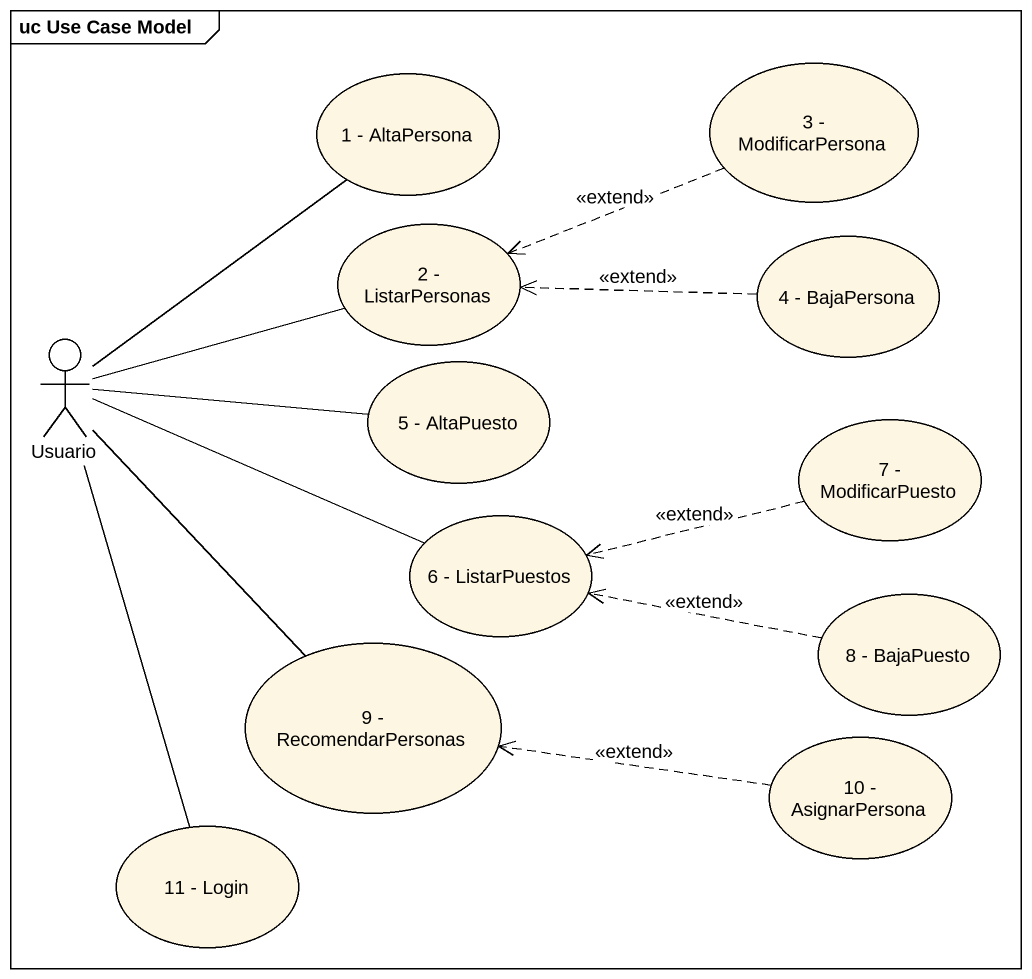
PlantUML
@startuml
mainframe uc Use Case Model
usecase "1 - AltaPersona" as u1_AltaPersona
usecase "3 - ModificarPersona" as u3_ModificarPersona
usecase "2 - ListarPersonas" as u2_ListarPersonas
usecase "4 - BajaPersona" as u4_BajaPersona
actor Usuario
usecase "5 - AltaPuesto" as u5_AltaPuesto
usecase "7 - ModificarPuesto" as u7_ModificarPuesto
usecase "6 - ListarPuestos" as u6_ListarPuestos
usecase "8 - BajaPuesto" as u8_BajaPuesto
usecase "9 - RecomendarPersonas" as u9_RecomendarPersonas
usecase "10 - AsignarPersona" as u10_AsignarPersona
usecase "11 - Login" as u11_Login
u3_ModificarPersona .left.> u2_ListarPersonas : <<extend>>
u4_BajaPersona .left.> u2_ListarPersonas : <<extend>>
Usuario -up- u1_AltaPersona
Usuario -right- u2_ListarPersonas
Usuario -right- u5_AltaPuesto
Usuario -right- u6_ListarPuestos
Usuario -- u9_RecomendarPersonas
Usuario -- u11_Login
u7_ModificarPuesto .left.> u6_ListarPuestos : <<extend>>
u8_BajaPuesto .left.> u6_ListarPuestos : <<extend>>
u10_AsignarPersona .left.> u9_RecomendarPersonas : <<extend>>
@enduml
